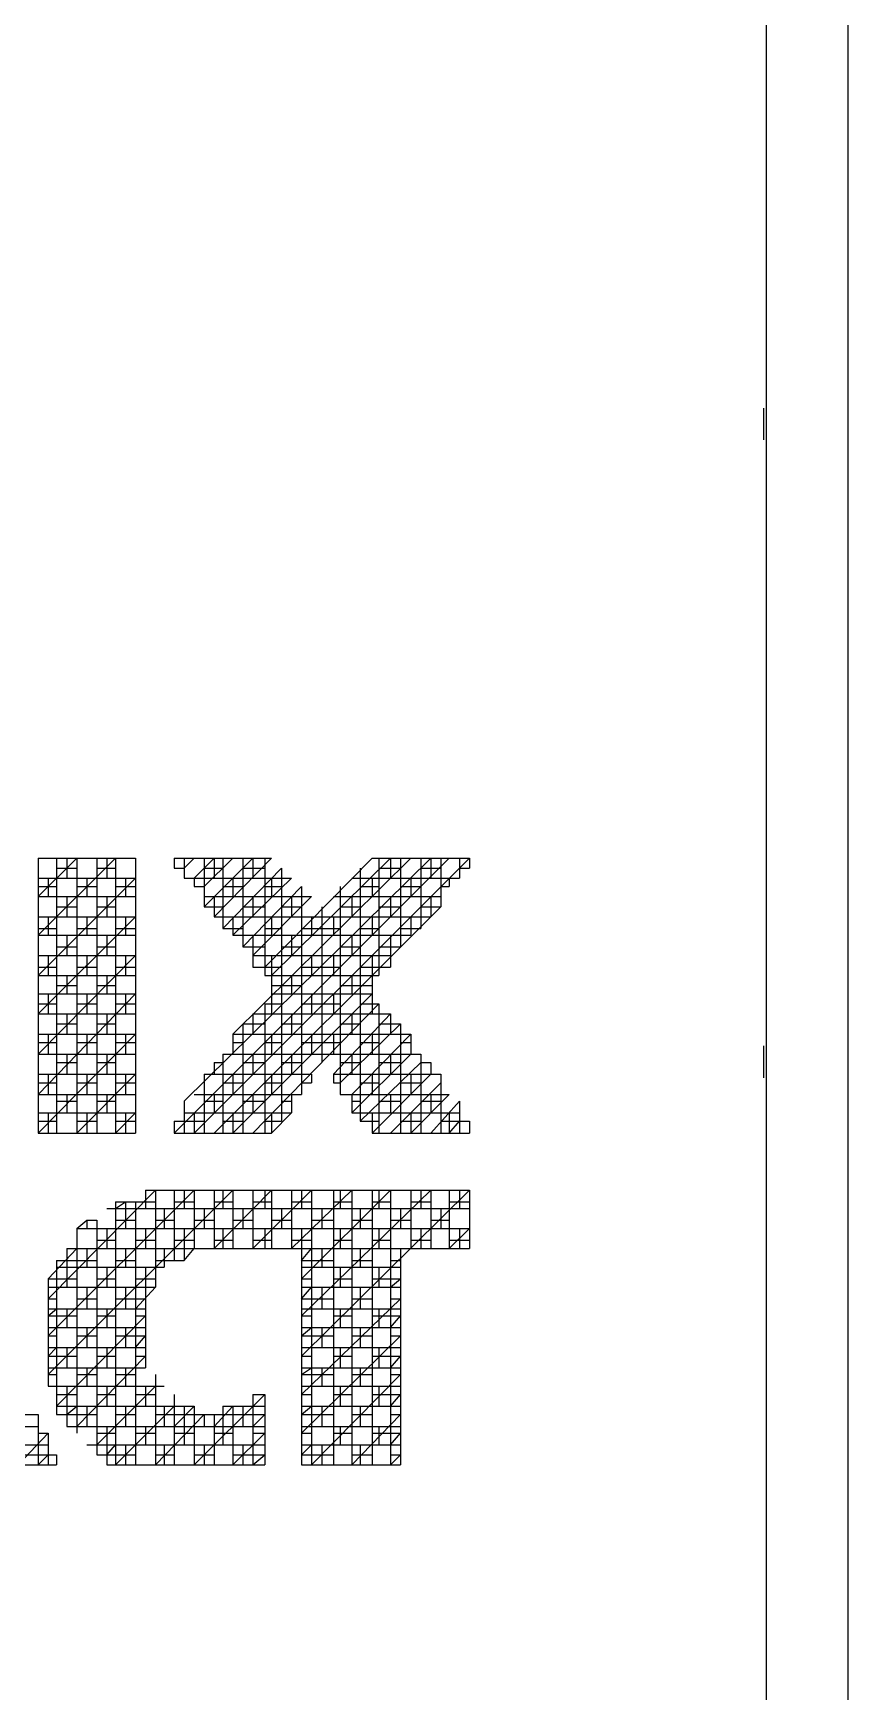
# Model space of a CAD drawing. Extents: x 193.3 to 215.9, y 95.6 to 194.6.
# Drawn here: x 210.11 to 215.89, y 159.34 to 171.11 of the extents above; entities that cross this region are included whole.
import ezdxf

# ---------------------------------------------------------------- set-up
doc = ezdxf.new("R2010")
doc.units = 0
doc.layers.add('1', color=7, linetype='CONTINUOUS')
doc.layers.add('PHOENIX_LOGO_ET2', color=7, linetype='CONTINUOUS')

msp = doc.modelspace()

# ---------------------------------------------------------------- linework, layer by layer
at = {"layer": '1', "color": 7}
for p, q in [((215.308, 115.544), (215.308, 174.744)), ((215.885, 174.558), (215.885, 115.729)), ((215.29, 168.219), (215.29, 168.444)), ((215.29, 168.219), (215.29, 168.444)), ((215.29, 163.694), (215.29, 163.919)), ((215.29, 163.694), (215.29, 163.919))]:
    msp.add_line(p, q, dxfattribs=at)
at = {"layer": 'PHOENIX_LOGO_ET2', "color": 7}
for p, q in [((210.146, 165.252), (210.835, 165.252)), ((210.146, 165.252), (210.146, 163.301)), ((210.146, 164.705), (210.693, 165.252)), ((210.146, 164.979), (210.419, 165.252)), ((210.276, 165.252), (210.276, 163.301)), ((210.348, 165.252), (210.348, 165.109)), ((210.419, 165.252), (210.419, 163.301)), ((210.562, 165.252), (210.562, 163.301)), ((210.633, 165.252), (210.633, 165.109)), ((210.693, 165.252), (210.693, 163.301)), ((210.835, 165.252), (210.835, 163.301)), ((211.109, 165.252), (211.799, 165.252)), ((211.109, 165.252), (211.109, 165.181)), ((211.109, 163.301), (213.06, 165.252)), ((211.18, 165.252), (211.18, 165.109)), ((211.18, 163.527), (212.929, 165.252)), ((211.18, 165.181), (211.252, 165.252)), ((211.252, 163.301), (213.202, 165.252)), ((211.252, 165.109), (211.394, 165.252)), ((211.323, 165.252), (211.323, 164.907)), ((211.323, 164.907), (211.668, 165.252)), ((211.323, 165.05), (211.525, 165.252)), ((211.394, 165.252), (211.394, 165.109)), ((211.394, 164.836), (211.799, 165.252)), ((211.454, 165.252), (211.454, 164.753)), ((211.525, 164.003), (212.786, 165.252)), ((211.597, 165.252), (211.597, 164.622)), ((211.668, 165.252), (211.668, 165.109)), ((211.751, 165.252), (211.751, 164.419)), ((211.751, 164.479), (212.513, 165.252)), ((211.799, 164.419), (212.643, 165.252)), ((212.513, 165.252), (213.202, 165.252)), ((212.56, 165.252), (212.56, 164.419)), ((212.643, 165.252), (212.643, 165.109)), ((212.715, 165.252), (212.715, 164.622)), ((212.857, 165.252), (212.857, 164.753)), ((212.929, 165.252), (212.929, 165.109)), ((213, 165.252), (213, 164.907)), ((213.131, 165.252), (213.131, 165.109)), ((213.202, 165.252), (213.202, 165.181)), ((210.276, 165.181), (210.419, 165.181)), ((210.562, 165.181), (210.693, 165.181)), ((211.109, 165.181), (211.18, 165.181)), ((211.323, 165.181), (211.454, 165.181)), ((211.454, 164.753), (211.87, 165.181)), ((211.597, 165.181), (211.751, 165.181)), ((211.87, 165.181), (211.87, 163.385)), ((212.429, 165.181), (212.429, 163.385)), ((212.56, 165.181), (212.715, 165.181)), ((212.857, 165.181), (213, 165.181)), ((213.131, 165.181), (213.202, 165.181)), ((210.146, 165.109), (210.835, 165.109)), ((210.146, 164.419), (210.835, 165.109)), ((210.146, 165.05), (210.276, 165.05)), ((210.217, 165.109), (210.217, 164.979)), ((210.419, 165.05), (210.562, 165.05)), ((210.491, 165.109), (210.491, 164.979)), ((210.693, 165.05), (210.835, 165.05)), ((210.764, 165.109), (210.764, 164.979)), ((211.18, 165.109), (211.942, 165.109)), ((211.252, 165.109), (211.252, 165.05)), ((211.252, 165.05), (211.323, 165.05)), ((211.454, 165.05), (211.597, 165.05)), ((211.525, 165.109), (211.525, 164.979)), ((211.525, 164.705), (211.942, 165.109)), ((211.597, 164.622), (212.013, 165.05)), ((211.751, 165.05), (211.87, 165.05)), ((211.799, 165.109), (211.799, 164.979)), ((212.013, 165.05), (212.013, 163.575)), ((212.287, 165.05), (212.287, 163.575)), ((212.37, 165.109), (213.131, 165.109)), ((212.429, 165.05), (212.56, 165.05)), ((212.513, 165.109), (212.513, 164.979)), ((212.715, 165.05), (212.857, 165.05)), ((212.786, 165.109), (212.786, 164.979)), ((213, 165.05), (213.06, 165.05)), ((213.06, 165.109), (213.06, 165.05)), ((210.146, 164.979), (210.835, 164.979)), ((210.276, 164.907), (210.419, 164.907)), ((210.348, 164.979), (210.348, 164.836)), ((210.562, 164.907), (210.693, 164.907)), ((210.633, 164.979), (210.633, 164.836)), ((211.323, 164.979), (212.084, 164.979)), ((211.323, 164.907), (211.454, 164.907)), ((211.394, 164.979), (211.394, 164.836)), ((211.394, 163.301), (213, 164.907)), ((211.597, 164.907), (211.751, 164.907)), ((211.668, 164.979), (211.668, 164.836)), ((211.668, 164.562), (212.084, 164.979)), ((211.87, 164.907), (212.013, 164.907)), ((211.942, 164.979), (211.942, 164.836)), ((212.156, 164.907), (212.156, 163.801)), ((212.239, 164.979), (213, 164.979)), ((212.287, 164.907), (212.429, 164.907)), ((212.37, 164.979), (212.37, 164.836)), ((212.56, 164.907), (212.715, 164.907)), ((212.643, 164.979), (212.643, 164.836)), ((212.857, 164.907), (213, 164.907)), ((212.929, 164.979), (212.929, 164.836)), ((210.146, 164.836), (210.835, 164.836)), ((210.146, 164.146), (210.835, 164.836)), ((210.217, 164.836), (210.217, 164.705)), ((210.491, 164.836), (210.491, 164.705)), ((210.764, 164.836), (210.764, 164.705)), ((211.394, 164.836), (212.929, 164.836)), ((211.525, 164.836), (211.525, 164.705)), ((211.799, 164.836), (211.799, 164.705)), ((212.084, 164.836), (212.084, 164.705)), ((212.239, 164.836), (212.239, 164.705)), ((212.513, 164.836), (212.513, 164.705)), ((212.786, 164.836), (212.786, 164.705)), ((210.146, 164.753), (210.276, 164.753)), ((210.146, 164.705), (210.835, 164.705)), ((210.348, 164.705), (210.348, 164.562)), ((210.419, 164.753), (210.562, 164.753)), ((210.633, 164.705), (210.633, 164.562)), ((210.693, 164.753), (210.835, 164.753)), ((211.454, 164.753), (211.597, 164.753)), ((211.525, 164.705), (212.786, 164.705)), ((211.668, 164.705), (211.668, 164.479)), ((211.751, 164.753), (211.87, 164.753)), ((211.942, 164.705), (211.942, 164.562)), ((212.013, 164.753), (212.287, 164.753)), ((212.37, 164.705), (212.37, 164.562)), ((212.429, 164.753), (212.56, 164.753)), ((212.643, 164.705), (212.643, 164.479)), ((212.715, 164.753), (212.857, 164.753)), ((210.146, 164.562), (210.835, 164.562)), ((210.146, 163.86), (210.835, 164.562)), ((210.217, 164.562), (210.217, 164.419)), ((210.276, 164.622), (210.419, 164.622)), ((210.491, 164.562), (210.491, 164.419)), ((210.562, 164.622), (210.693, 164.622)), ((210.764, 164.562), (210.764, 164.419)), ((211.597, 164.622), (211.751, 164.622)), ((211.668, 164.562), (212.643, 164.562)), ((211.799, 164.562), (211.799, 164.146)), ((211.87, 164.622), (212.013, 164.622)), ((212.084, 164.562), (212.084, 164.419)), ((212.239, 164.562), (212.239, 164.419)), ((212.287, 164.622), (212.429, 164.622)), ((212.513, 164.562), (212.513, 164.146)), ((212.56, 164.622), (212.715, 164.622)), ((210.146, 164.479), (210.276, 164.479)), ((210.146, 164.419), (210.835, 164.419)), ((210.348, 164.419), (210.348, 164.289)), ((210.419, 164.479), (210.562, 164.479)), ((210.633, 164.419), (210.633, 164.289)), ((210.693, 164.479), (210.835, 164.479)), ((211.668, 164.479), (211.87, 164.479)), ((211.751, 164.419), (212.56, 164.419)), ((211.942, 164.419), (211.942, 164.289)), ((212.013, 164.479), (212.287, 164.479)), ((212.37, 164.419), (212.37, 164.289)), ((212.429, 164.479), (212.643, 164.479)), ((210.276, 164.348), (210.419, 164.348)), ((210.562, 164.348), (210.693, 164.348)), ((211.799, 164.348), (212.013, 164.348)), ((212.287, 164.348), (212.513, 164.348)), ((210.146, 164.289), (210.835, 164.289)), ((210.146, 163.575), (210.835, 164.289)), ((210.146, 164.217), (210.276, 164.217)), ((210.217, 164.289), (210.217, 164.146)), ((210.419, 164.217), (210.562, 164.217)), ((210.491, 164.289), (210.491, 164.146)), ((210.693, 164.217), (210.835, 164.217)), ((210.764, 164.289), (210.764, 164.146)), ((211.525, 163.301), (212.513, 164.289)), ((211.668, 163.301), (212.56, 164.217)), ((211.751, 164.217), (211.87, 164.217)), ((211.751, 164.217), (211.751, 163.301)), ((211.799, 164.289), (212.513, 164.289)), ((212.013, 164.217), (212.287, 164.217)), ((212.084, 164.289), (212.084, 164.146)), ((212.239, 164.289), (212.239, 164.146)), ((212.429, 164.217), (212.56, 164.217)), ((212.56, 164.217), (212.56, 163.301)), ((210.146, 164.146), (210.835, 164.146)), ((210.276, 164.075), (210.419, 164.075)), ((210.348, 164.146), (210.348, 164.003)), ((210.562, 164.075), (210.693, 164.075)), ((210.633, 164.146), (210.633, 164.003)), ((211.597, 164.075), (211.751, 164.075)), ((211.597, 164.075), (211.597, 163.301)), ((211.668, 164.146), (212.643, 164.146)), ((211.668, 164.146), (211.668, 164.003)), ((211.87, 164.075), (212.013, 164.075)), ((211.942, 164.146), (211.942, 164.003)), ((212.239, 163.718), (212.643, 164.146)), ((212.287, 164.075), (212.429, 164.075)), ((212.287, 163.658), (212.715, 164.075)), ((212.37, 164.146), (212.37, 164.003)), ((212.56, 164.075), (212.715, 164.075)), ((212.643, 164.146), (212.643, 164.003)), ((212.715, 164.075), (212.715, 163.301)), ((210.146, 164.003), (210.835, 164.003)), ((210.146, 163.301), (210.835, 164.003)), ((210.217, 164.003), (210.217, 163.86)), ((210.491, 164.003), (210.491, 163.86)), ((210.764, 164.003), (210.764, 163.86)), ((211.525, 164.003), (212.786, 164.003)), ((211.525, 164.003), (211.525, 163.86)), ((211.799, 164.003), (211.799, 163.86)), ((212.084, 164.003), (212.084, 163.86)), ((212.239, 164.003), (212.239, 163.86)), ((212.37, 163.575), (212.786, 164.003)), ((212.513, 164.003), (212.513, 163.86)), ((212.786, 164.003), (212.786, 163.86)), ((210.146, 163.944), (210.276, 163.944)), ((210.146, 163.86), (210.835, 163.86)), ((210.348, 163.86), (210.348, 163.718)), ((210.419, 163.944), (210.562, 163.944)), ((210.633, 163.86), (210.633, 163.718)), ((210.693, 163.944), (210.835, 163.944)), ((211.454, 163.86), (212.857, 163.86)), ((211.454, 163.86), (211.454, 163.301)), ((211.525, 163.944), (211.597, 163.944)), ((211.668, 163.86), (211.668, 163.718)), ((211.751, 163.944), (211.87, 163.944)), ((211.942, 163.86), (211.942, 163.718)), ((212.013, 163.944), (212.287, 163.944)), ((212.37, 163.86), (212.37, 163.718)), ((212.37, 163.444), (212.786, 163.86)), ((212.429, 163.944), (212.56, 163.944)), ((212.643, 163.86), (212.643, 163.718)), ((212.715, 163.944), (212.786, 163.944)), ((212.857, 163.86), (212.857, 163.301)), ((210.146, 163.718), (210.835, 163.718)), ((210.217, 163.718), (210.217, 163.575)), ((210.276, 163.801), (210.419, 163.801)), ((210.419, 163.301), (210.835, 163.718)), ((210.491, 163.718), (210.491, 163.575)), ((210.562, 163.801), (210.693, 163.801)), ((210.764, 163.718), (210.764, 163.575)), ((211.323, 163.718), (212.084, 163.718)), ((211.323, 163.718), (211.323, 163.301)), ((211.394, 163.801), (211.454, 163.801)), ((211.394, 163.801), (211.394, 163.718)), ((211.525, 163.718), (211.525, 163.575)), ((211.597, 163.801), (211.751, 163.801)), ((211.799, 163.718), (211.799, 163.575)), ((211.87, 163.801), (212.013, 163.801)), ((212.084, 163.718), (212.084, 163.658)), ((212.239, 163.718), (213, 163.718)), ((212.239, 163.718), (212.239, 163.658)), ((212.287, 163.801), (212.429, 163.801)), ((212.429, 163.385), (212.857, 163.801)), ((212.513, 163.718), (212.513, 163.575)), ((212.513, 163.301), (212.929, 163.718)), ((212.56, 163.801), (212.715, 163.801)), ((212.786, 163.718), (212.786, 163.575)), ((212.857, 163.801), (212.929, 163.801)), ((212.929, 163.801), (212.929, 163.718)), ((213, 163.718), (213, 163.301)), ((210.146, 163.658), (210.276, 163.658)), ((210.419, 163.658), (210.562, 163.658)), ((210.693, 163.658), (210.835, 163.658)), ((211.454, 163.658), (211.597, 163.658)), ((211.751, 163.658), (211.87, 163.658)), ((212.013, 163.658), (212.084, 163.658)), ((212.239, 163.658), (212.287, 163.658)), ((212.429, 163.658), (212.56, 163.658)), ((212.643, 163.301), (213, 163.658)), ((212.715, 163.658), (212.857, 163.658)), ((210.146, 163.575), (210.835, 163.575)), ((210.276, 163.527), (210.419, 163.527)), ((210.348, 163.575), (210.348, 163.444)), ((210.562, 163.527), (210.693, 163.527)), ((210.633, 163.575), (210.633, 163.444)), ((211.18, 163.527), (211.18, 163.301)), ((211.252, 163.575), (212.013, 163.575)), ((211.323, 163.527), (211.454, 163.527)), ((211.394, 163.575), (211.394, 163.444)), ((211.597, 163.527), (211.751, 163.527)), ((211.668, 163.575), (211.668, 163.444)), ((211.87, 163.527), (211.942, 163.527)), ((211.942, 163.575), (211.942, 163.444)), ((212.287, 163.575), (213.06, 163.575)), ((212.37, 163.575), (212.37, 163.444)), ((212.37, 163.527), (212.429, 163.527)), ((212.56, 163.527), (212.715, 163.527)), ((212.643, 163.575), (212.643, 163.444)), ((212.786, 163.301), (213.06, 163.575)), ((212.857, 163.527), (213, 163.527)), ((212.929, 163.575), (212.929, 163.444)), ((212.929, 163.301), (213.131, 163.527)), ((213.131, 163.527), (213.131, 163.301)), ((210.146, 163.444), (210.835, 163.444)), ((210.146, 163.385), (210.276, 163.385)), ((210.217, 163.444), (210.217, 163.301)), ((210.419, 163.385), (210.562, 163.385)), ((210.491, 163.444), (210.491, 163.301)), ((210.693, 163.301), (210.835, 163.444)), ((210.693, 163.385), (210.835, 163.385)), ((210.764, 163.444), (210.764, 163.301)), ((211.109, 163.385), (211.323, 163.385)), ((211.109, 163.385), (211.109, 163.301)), ((211.18, 163.444), (211.942, 163.444)), ((211.252, 163.444), (211.252, 163.301)), ((211.454, 163.385), (211.597, 163.385)), ((211.525, 163.444), (211.525, 163.301)), ((211.751, 163.385), (211.87, 163.385)), ((211.799, 163.444), (211.799, 163.301)), ((211.799, 163.301), (211.942, 163.444)), ((212.37, 163.444), (213.131, 163.444)), ((212.429, 163.385), (212.56, 163.385)), ((212.513, 163.444), (212.513, 163.301)), ((212.715, 163.385), (212.857, 163.385)), ((212.786, 163.444), (212.786, 163.301)), ((213, 163.385), (213.202, 163.385)), ((213.06, 163.444), (213.06, 163.301)), ((213.06, 163.301), (213.131, 163.385)), ((213.202, 163.385), (213.202, 163.301)), ((210.146, 163.301), (210.835, 163.301)), ((211.109, 163.301), (211.799, 163.301)), ((212.513, 163.301), (213.202, 163.301)), ((210.217, 161.589), (211.525, 162.897)), ((210.217, 161.862), (211.252, 162.897)), ((210.217, 162.124), (210.978, 162.897)), ((210.907, 162.897), (213.202, 162.897)), ((210.907, 162.897), (210.907, 162.766)), ((210.978, 162.897), (210.978, 162.207)), ((211.109, 162.897), (211.109, 162.397)), ((211.18, 162.897), (211.18, 162.766)), ((211.252, 162.897), (211.252, 162.481)), ((211.394, 162.897), (211.394, 162.481)), ((211.394, 162.481), (211.799, 162.897)), ((211.454, 162.897), (211.454, 162.766)), ((211.525, 162.897), (211.525, 162.481)), ((211.668, 162.897), (211.668, 162.481)), ((211.668, 162.481), (212.084, 162.897)), ((211.751, 162.897), (211.751, 162.766)), ((211.799, 162.897), (211.799, 162.481)), ((211.942, 162.897), (211.942, 162.481)), ((211.942, 162.481), (212.37, 162.897)), ((212.013, 162.897), (212.013, 162.766)), ((212.013, 161.719), (213.202, 162.897)), ((212.013, 162.005), (212.929, 162.897)), ((212.013, 162.267), (212.643, 162.897)), ((212.084, 162.897), (212.084, 160.946)), ((212.239, 162.897), (212.239, 160.946)), ((212.287, 162.897), (212.287, 162.766)), ((212.37, 162.897), (212.37, 160.946)), ((212.513, 162.897), (212.513, 160.946)), ((212.56, 162.897), (212.56, 162.766)), ((212.643, 162.897), (212.643, 160.946)), ((212.786, 162.897), (212.786, 162.481)), ((212.857, 162.897), (212.857, 162.766)), ((212.929, 162.897), (212.929, 162.481)), ((213.06, 162.897), (213.06, 162.481)), ((213.131, 162.897), (213.131, 162.766)), ((213.202, 162.897), (213.202, 162.481)), ((210.693, 162.814), (210.978, 162.814)), ((210.693, 162.814), (210.693, 160.946)), ((210.693, 162.766), (210.764, 162.814)), ((210.764, 162.814), (210.764, 162.623)), ((210.835, 162.814), (210.835, 160.946)), ((211.109, 162.814), (211.252, 162.814)), ((211.394, 162.814), (211.525, 162.814)), ((211.668, 162.814), (211.799, 162.814)), ((211.942, 162.814), (212.084, 162.814)), ((212.239, 162.814), (212.37, 162.814)), ((212.513, 162.814), (212.643, 162.814)), ((212.786, 162.814), (212.929, 162.814)), ((213.06, 162.814), (213.202, 162.814)), ((210.419, 162.623), (210.491, 162.683)), ((210.491, 162.683), (210.562, 162.683)), ((210.491, 162.683), (210.491, 162.623)), ((210.562, 162.683), (210.562, 161.018)), ((210.633, 162.766), (213.202, 162.766)), ((210.693, 162.683), (210.835, 162.683)), ((210.978, 162.683), (211.109, 162.683)), ((211.038, 162.766), (211.038, 162.623)), ((211.252, 162.683), (211.394, 162.683)), ((211.323, 162.766), (211.323, 162.623)), ((211.525, 162.683), (211.668, 162.683)), ((211.597, 162.766), (211.597, 162.623)), ((211.799, 162.683), (211.942, 162.683)), ((211.87, 162.766), (211.87, 162.623)), ((212.084, 162.683), (212.239, 162.683)), ((212.156, 162.766), (212.156, 162.623)), ((212.37, 162.683), (212.513, 162.683)), ((212.429, 162.766), (212.429, 162.623)), ((212.643, 162.683), (212.786, 162.683)), ((212.715, 162.766), (212.715, 162.623)), ((212.929, 162.683), (213.06, 162.683)), ((213, 162.766), (213, 162.623)), ((210.419, 162.623), (213.202, 162.623)), ((210.419, 162.623), (210.419, 161.172)), ((210.562, 162.54), (210.693, 162.54)), ((210.633, 162.623), (210.633, 162.481)), ((210.835, 162.54), (210.978, 162.54)), ((210.907, 162.623), (210.907, 162.481)), ((211.109, 162.54), (211.252, 162.54)), ((211.18, 162.623), (211.18, 162.397)), ((211.394, 162.54), (211.525, 162.54)), ((211.454, 162.623), (211.454, 162.481)), ((211.668, 162.54), (211.799, 162.54)), ((211.751, 162.623), (211.751, 162.481)), ((211.942, 162.54), (212.084, 162.54)), ((212.013, 162.623), (212.013, 160.946)), ((212.239, 162.54), (212.37, 162.54)), ((212.287, 162.623), (212.287, 162.481)), ((212.513, 162.54), (212.643, 162.54)), ((212.56, 162.623), (212.56, 162.481)), ((212.786, 162.54), (212.929, 162.54)), ((212.857, 162.623), (212.857, 162.481)), ((213.06, 162.481), (213.202, 162.623)), ((213.06, 162.54), (213.202, 162.54)), ((213.131, 162.623), (213.131, 162.481)), ((210.217, 162.267), (210.419, 162.481)), ((210.348, 162.481), (213.202, 162.481)), ((210.348, 162.481), (210.348, 162.207)), ((210.491, 162.481), (210.491, 162.35)), ((210.764, 162.481), (210.764, 162.35)), ((211.038, 162.481), (211.038, 162.35)), ((211.18, 162.397), (211.252, 162.481)), ((212.013, 162.397), (212.084, 162.481)), ((212.156, 162.481), (212.156, 162.35)), ((212.429, 162.481), (212.429, 162.35)), ((212.715, 162.481), (212.715, 160.946)), ((210.276, 162.397), (210.562, 162.397)), ((210.276, 162.397), (210.276, 161.303)), ((210.276, 162.35), (211.038, 162.35)), ((210.633, 162.35), (210.633, 162.207)), ((210.693, 162.397), (210.835, 162.397)), ((210.907, 162.35), (210.907, 161.636)), ((210.978, 162.397), (211.18, 162.397)), ((212.013, 162.397), (212.239, 162.397)), ((212.013, 162.35), (212.715, 162.35)), ((212.287, 162.35), (212.287, 162.207)), ((212.37, 162.397), (212.513, 162.397)), ((212.56, 162.35), (212.56, 162.207)), ((212.643, 162.397), (212.715, 162.397)), ((210.217, 162.267), (210.419, 162.267)), ((210.217, 162.267), (210.217, 161.505)), ((210.217, 162.207), (210.978, 162.207)), ((210.491, 162.207), (210.491, 162.053)), ((210.562, 162.267), (210.693, 162.267)), ((210.764, 162.207), (210.764, 162.053)), ((210.835, 162.267), (210.978, 162.267)), ((210.835, 162.053), (210.978, 162.207)), ((212.013, 162.267), (212.084, 162.267)), ((212.013, 162.207), (212.715, 162.207)), ((212.013, 162.124), (212.084, 162.207)), ((212.156, 162.207), (212.156, 162.053)), ((212.239, 162.267), (212.37, 162.267)), ((212.429, 162.207), (212.429, 162.053)), ((212.513, 162.267), (212.715, 162.267)), ((212.643, 162.207), (212.715, 162.267)), ((210.217, 162.124), (210.276, 162.124)), ((210.419, 162.124), (210.562, 162.124)), ((210.693, 162.124), (210.907, 162.124)), ((212.013, 162.124), (212.239, 162.124)), ((212.013, 161.446), (212.715, 162.124)), ((212.37, 162.124), (212.513, 162.124)), ((212.643, 162.124), (212.715, 162.124)), ((210.217, 162.053), (210.907, 162.053)), ((210.217, 162.005), (210.276, 162.053)), ((210.217, 162.005), (210.419, 162.005)), ((210.276, 161.363), (210.907, 162.005)), ((210.348, 162.053), (210.348, 161.922)), ((210.562, 162.005), (210.693, 162.005)), ((210.633, 162.053), (210.633, 161.922)), ((210.835, 162.005), (210.907, 162.005)), ((212.013, 162.053), (212.715, 162.053)), ((212.013, 162.005), (212.084, 162.005)), ((212.239, 162.005), (212.37, 162.005)), ((212.287, 162.053), (212.287, 161.922)), ((212.513, 162.005), (212.715, 162.005)), ((212.56, 162.053), (212.56, 161.922)), ((212.643, 161.922), (212.715, 162.005)), ((210.217, 161.922), (210.907, 161.922)), ((210.217, 161.862), (210.276, 161.862)), ((210.419, 161.862), (210.562, 161.862)), ((210.491, 161.922), (210.491, 161.779)), ((210.693, 161.862), (210.907, 161.862)), ((210.764, 161.922), (210.764, 161.779)), ((210.835, 161.779), (210.907, 161.862)), ((212.013, 161.922), (212.715, 161.922)), ((212.013, 161.862), (212.084, 161.922)), ((212.013, 161.862), (212.239, 161.862)), ((212.013, 161.172), (212.715, 161.862)), ((212.156, 161.922), (212.156, 161.779)), ((212.37, 161.862), (212.513, 161.862)), ((212.429, 161.922), (212.429, 161.779)), ((212.643, 161.862), (212.715, 161.862)), ((210.217, 161.779), (210.907, 161.779)), ((210.217, 161.719), (210.276, 161.779)), ((210.217, 161.719), (210.419, 161.719)), ((210.348, 161.779), (210.348, 161.636)), ((210.419, 161.22), (210.907, 161.719)), ((210.562, 161.719), (210.693, 161.719)), ((210.633, 161.779), (210.633, 161.636)), ((210.835, 161.719), (210.907, 161.719)), ((212.013, 161.779), (212.715, 161.779)), ((212.013, 161.719), (212.084, 161.719)), ((212.239, 161.719), (212.37, 161.719)), ((212.287, 161.779), (212.287, 161.636)), ((212.513, 161.719), (212.715, 161.719)), ((212.56, 161.779), (212.56, 161.636)), ((212.643, 161.636), (212.715, 161.719)), ((210.217, 161.636), (210.907, 161.636)), ((210.491, 161.636), (210.491, 161.505)), ((210.764, 161.636), (210.764, 161.505)), ((212.013, 161.636), (212.715, 161.636)), ((212.013, 161.589), (212.084, 161.636)), ((212.156, 161.636), (212.156, 161.505)), ((212.429, 161.636), (212.429, 161.505)), ((210.217, 161.589), (210.276, 161.589)), ((210.217, 161.505), (211.038, 161.505)), ((210.348, 161.505), (210.348, 161.22)), ((210.419, 161.589), (210.562, 161.589)), ((210.562, 161.089), (210.978, 161.505)), ((210.633, 161.505), (210.633, 161.363)), ((210.693, 161.589), (210.835, 161.589)), ((210.907, 161.505), (210.907, 161.363)), ((210.978, 161.589), (210.978, 160.946)), ((212.013, 161.589), (212.239, 161.589)), ((212.013, 161.505), (212.715, 161.505)), ((212.084, 160.946), (212.715, 161.589)), ((212.287, 161.505), (212.287, 161.363)), ((212.37, 161.589), (212.513, 161.589)), ((212.56, 161.505), (212.56, 161.363)), ((212.643, 161.589), (212.715, 161.589)), ((210.276, 161.446), (210.419, 161.446)), ((210.276, 161.363), (211.252, 161.363)), ((210.348, 161.303), (210.419, 161.363)), ((210.491, 161.363), (210.491, 161.22)), ((210.562, 161.446), (210.693, 161.446)), ((210.693, 160.946), (211.109, 161.363)), ((210.764, 161.363), (210.764, 161.22)), ((210.835, 161.446), (210.978, 161.446)), ((211.038, 161.363), (211.038, 161.22)), ((211.109, 161.446), (211.109, 160.946)), ((211.109, 161.22), (211.252, 161.363)), ((211.18, 161.363), (211.18, 161.089)), ((211.252, 160.946), (211.751, 161.446)), ((211.252, 161.363), (211.252, 160.946)), ((211.394, 161.22), (211.525, 161.363)), ((211.454, 161.363), (211.751, 161.363)), ((211.454, 161.363), (211.454, 161.089)), ((211.525, 161.363), (211.525, 160.946)), ((211.597, 161.363), (211.597, 161.22)), ((211.668, 161.446), (211.751, 161.446)), ((211.668, 161.446), (211.668, 160.946)), ((211.751, 161.446), (211.751, 160.946)), ((212.013, 161.446), (212.084, 161.446)), ((212.013, 161.363), (212.715, 161.363)), ((212.013, 161.303), (212.084, 161.363)), ((212.156, 161.363), (212.156, 161.22)), ((212.239, 161.446), (212.37, 161.446)), ((212.429, 161.363), (212.429, 161.22)), ((212.513, 161.446), (212.715, 161.446)), ((212.643, 161.363), (212.715, 161.446)), ((210.003, 161.303), (210.146, 161.303)), ((210.146, 161.303), (210.146, 160.946)), ((210.276, 161.303), (210.562, 161.303)), ((210.693, 161.303), (210.835, 161.303)), ((210.978, 161.303), (211.751, 161.303)), ((210.978, 160.946), (211.323, 161.303)), ((211.323, 161.303), (211.323, 161.22)), ((211.394, 161.303), (211.394, 160.946)), ((211.668, 161.22), (211.751, 161.303)), ((212.013, 161.303), (212.239, 161.303)), ((212.37, 161.303), (212.513, 161.303)), ((212.37, 160.946), (212.715, 161.303)), ((212.643, 161.303), (212.715, 161.303)), ((208.124, 161.22), (210.146, 161.22)), ((210.003, 160.946), (210.217, 161.172)), ((210.146, 161.172), (210.217, 161.172)), ((210.217, 161.172), (210.217, 160.946)), ((210.348, 161.22), (211.751, 161.22)), ((210.562, 161.172), (210.693, 161.172)), ((210.633, 161.22), (210.633, 160.946)), ((210.835, 161.172), (210.978, 161.172)), ((210.907, 161.22), (210.907, 161.089)), ((211.109, 161.172), (211.252, 161.172)), ((211.394, 161.172), (211.525, 161.172)), ((211.525, 160.946), (211.751, 161.172)), ((211.668, 161.172), (211.751, 161.172)), ((212.013, 161.22), (212.715, 161.22)), ((212.013, 161.172), (212.084, 161.172)), ((212.239, 161.172), (212.37, 161.172)), ((212.287, 161.22), (212.287, 161.089)), ((212.513, 161.172), (212.715, 161.172)), ((212.56, 161.22), (212.56, 161.089)), ((212.643, 161.089), (212.715, 161.172)), ((209.456, 161.089), (210.217, 161.089)), ((210.003, 161.018), (210.276, 161.018)), ((210.146, 160.946), (210.217, 161.018)), ((210.276, 161.018), (210.276, 160.946)), ((210.491, 161.089), (211.751, 161.089)), ((210.562, 161.018), (210.835, 161.018)), ((210.633, 161.018), (210.693, 161.089)), ((210.764, 161.089), (210.764, 160.946)), ((210.978, 161.018), (211.109, 161.018)), ((211.038, 161.089), (211.038, 160.946)), ((211.252, 161.018), (211.394, 161.018)), ((211.323, 161.089), (211.323, 160.946)), ((211.525, 161.018), (211.751, 161.018)), ((211.597, 161.089), (211.597, 160.946)), ((211.668, 160.946), (211.751, 161.018)), ((212.013, 161.089), (212.715, 161.089)), ((212.013, 161.018), (212.084, 161.089)), ((212.013, 161.018), (212.239, 161.018)), ((212.156, 161.089), (212.156, 160.946)), ((212.37, 161.018), (212.513, 161.018)), ((212.429, 161.089), (212.429, 160.946)), ((212.643, 161.018), (212.715, 161.018)), ((212.643, 160.946), (212.715, 161.018)), ((209.456, 160.946), (210.276, 160.946)), ((210.633, 160.946), (211.751, 160.946)), ((212.013, 160.946), (212.715, 160.946))]:
    msp.add_line(p, q, dxfattribs=at)

doc.saveas('drawing.dxf')
